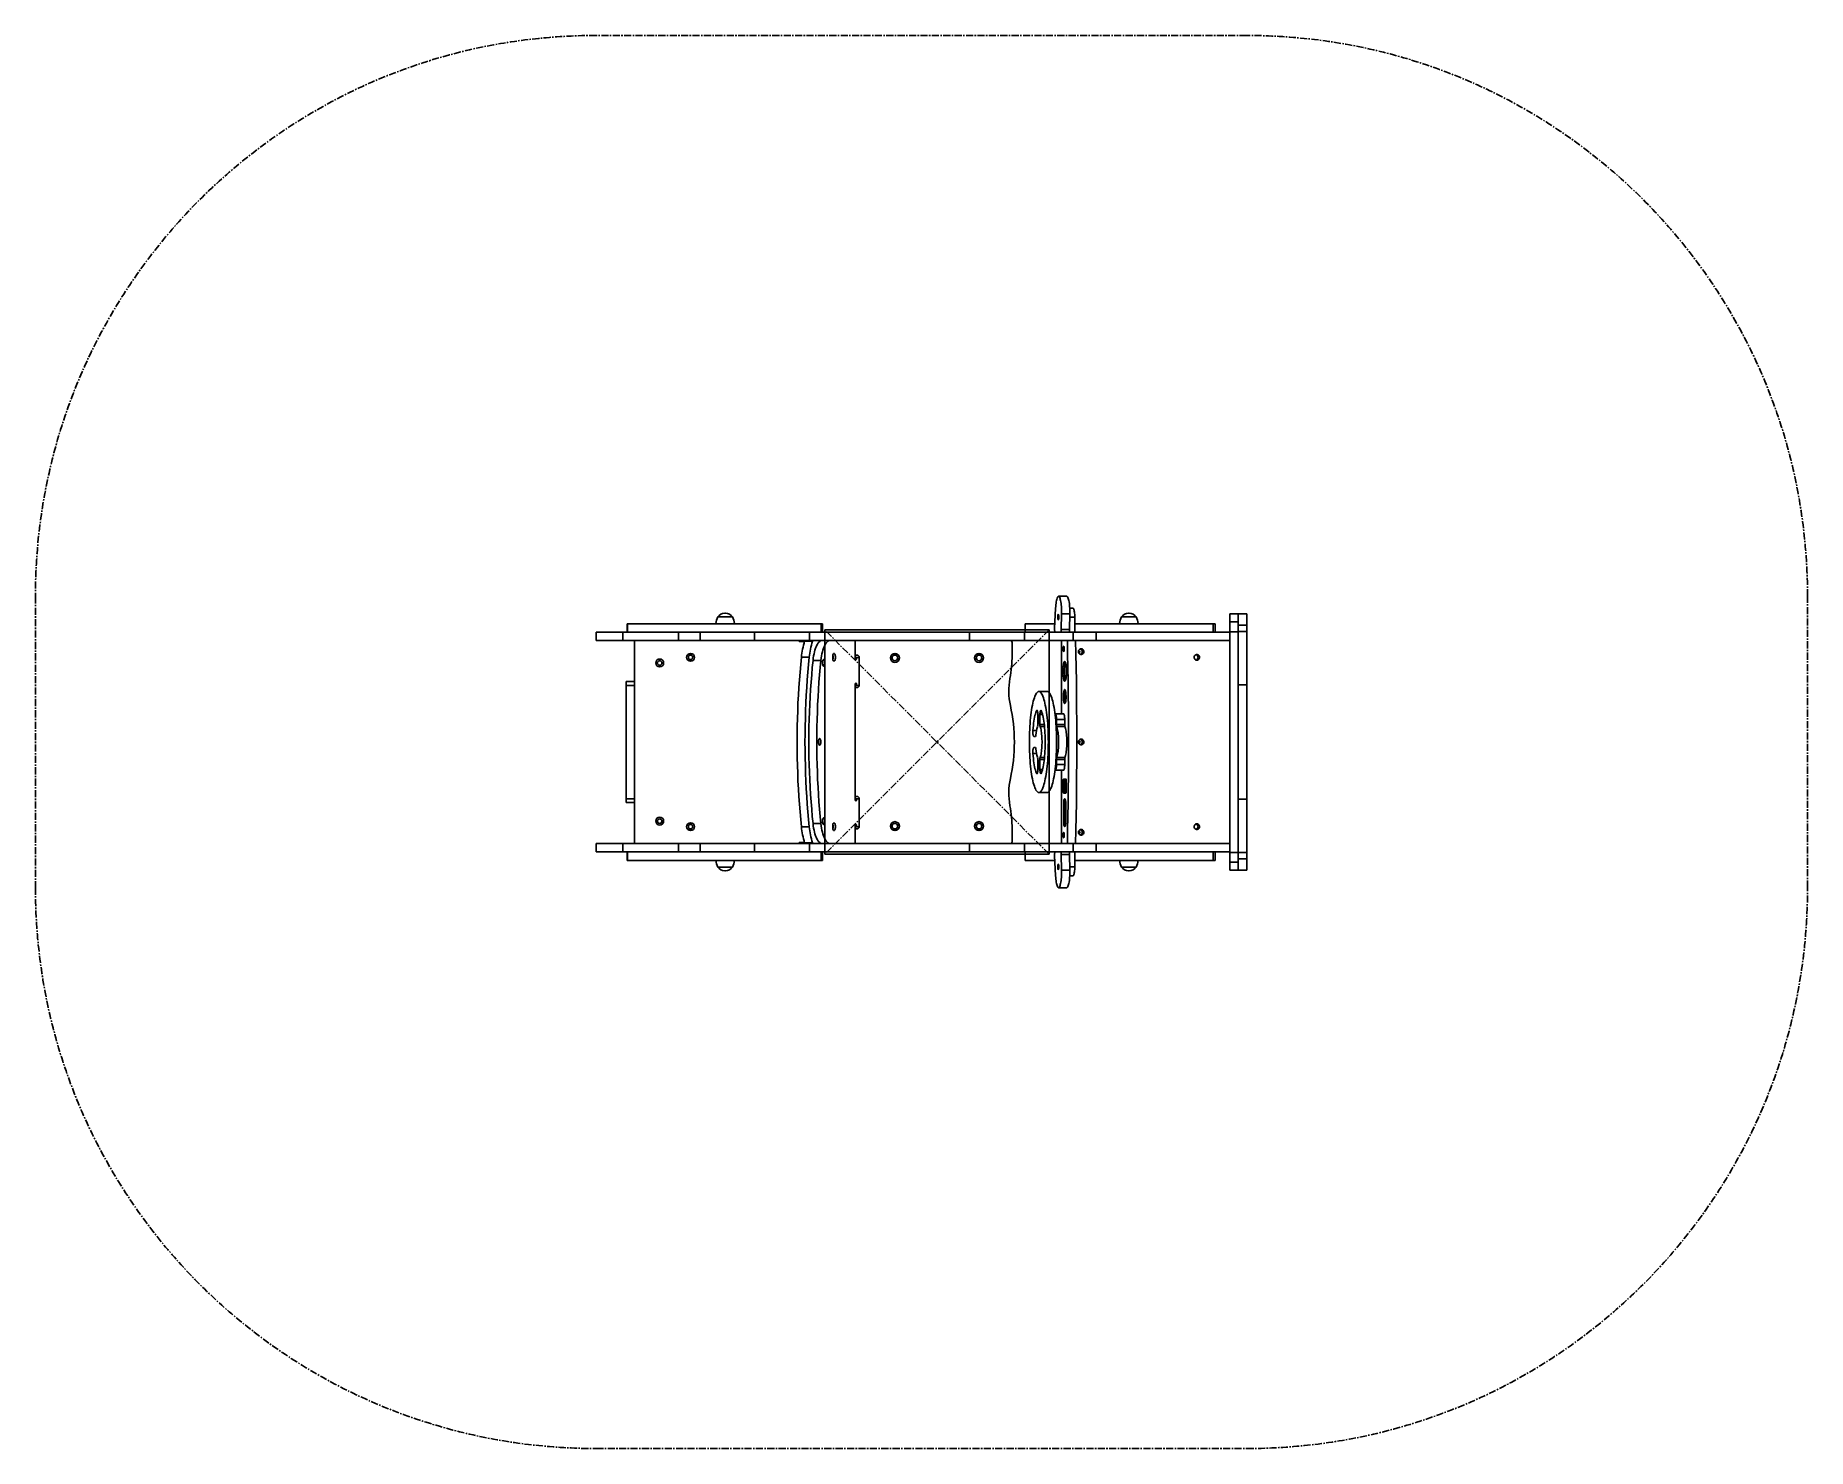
# Model space of a CAD drawing. Header units: millimetres. Extents: x -1379 to 1780, y -1090 to 1430.
import ezdxf

# ---------------------------------------------------------------- set-up
doc = ezdxf.new("R2010")
doc.units = ezdxf.units.MM
doc.header["$PDSIZE"] = -1
doc.linetypes.add('CENTERX2', pattern=[20.32, 12.7, -2.54, 2.54, -2.54])

msp = doc.modelspace()

# ---------------------------------------------------------------- linework, layer by layer
at = {"color": 7, "linetype": 'CENTERX2'}
for p, q in [((780.1, 1429.6), (-379.5, 1429.6)), ((-1379.5, 429.6), (-1379.5, -89.9)), ((1780.1, -89.9), (1780.1, 429.6)), ((427.9, -30.2), (27.9, 369.8)), ((427.9, 369.8), (27.9, -30.2)), ((27.9, -30.2), (27.9, 369.8)), ((427.9, 369.8), (27.9, 369.8)), ((427.9, 369.8), (427.9, -30.2)), ((427.9, -30.2), (27.9, -30.2)), ((-379.5, -1089.9), (780.1, -1089.9))]:
    msp.add_line(p, q, dxfattribs=at)
at = {"color": 7, "linetype": 'Continuous', "lineweight": 25}
for p, q in [((459.4, 429.6), (444.7, 429.6)), ((-324.7, 380.8), (-324.7, 365.8)), ((-324.7, 380.8), (-323.7, 380.8)), ((-323.7, 380.8), (-323.7, 365.8)), ((-323.7, 380.8), (21.7, 380.8)), ((-151.4, 392.8), (-162.9, 392.8)), ((-162.9, 392.8), (-136.9, 392.8)), ((-136.9, 392.8), (-151.4, 392.8)), ((-149.2, 399.4), (-150.6, 399.4)), ((21.7, 380.8), (21.7, 365.8)), ((21.7, 380.8), (23.7, 380.8)), ((23.7, 365.8), (23.7, 380.8)), ((385.3, 380.8), (385.3, 365.8)), ((385.3, 380.8), (385.4, 380.8)), ((385.4, 380.8), (385.4, 365.8)), ((385.4, 380.8), (438.1, 380.8)), ((439.4, 408.3), (437.6, 372.1)), ((449.6, 370.4), (450, 398.3)), ((450, 398.3), (464.8, 398.3)), ((464.3, 370.4), (464.8, 398.3)), ((470.7, 408.2), (464.6, 408.2)), ((464.7, 392.5), (473.6, 392.5)), ((473.6, 365.8), (473.6, 392.5)), ((473.6, 380.8), (720.1, 380.8)), ((570.1, 392.8), (557.1, 392.8)), ((583.1, 392.8), (557.1, 392.8)), ((570.8, 399.4), (569.4, 399.4)), ((583.1, 392.8), (570.1, 392.8)), ((720.1, 380.8), (720.1, 365.8)), ((720.1, 380.8), (724.2, 380.8)), ((724.2, 365.8), (724.2, 380.8)), ((765.1, 398.3), (750.1, 398.3)), ((750.1, 383.9), (750.1, 398.3)), ((765.1, 383.9), (750.1, 383.9)), ((750.1, 366.5), (750.1, 383.9)), ((780.1, 398.3), (765.1, 398.3)), ((765.1, 383.9), (765.1, 398.3)), ((765.1, 383.9), (765.1, 366.5)), ((780.1, 378.3), (780.1, 398.3)), ((-379.5, 365.8), (-379.5, 350.8)), ((-379.5, 365.8), (-332.3, 365.8)), ((-379.5, 350.8), (-332.3, 350.8)), ((-332.3, 350.8), (-332.3, 365.8)), ((-332.3, 365.8), (-232.9, 365.8)), ((-332.3, 350.8), (-232.9, 350.8)), ((-311.4, 350.8), (-311.4, -11.2)), ((-232.9, 350.8), (-232.9, 365.8)), ((-232.9, 365.8), (-194.1, 365.8)), ((-232.9, 350.8), (-194.1, 350.8)), ((-194.1, 350.8), (-194.1, 365.8)), ((-194.1, 365.8), (-97.7, 365.8)), ((-194.1, 350.8), (-97.7, 350.8)), ((-97.7, 350.8), (-97.7, 365.8)), ((-97.7, 365.8), (0.6, 365.8)), ((-97.7, 350.8), (0.6, 350.8)), ((-17.9, 350.8), (-17.9, 348.8)), ((-8.3, 348.8), (-17.9, 348.8)), ((6.1, 349.7), (-8, 349.7)), ((0.6, 350.8), (0.6, 365.8)), ((0.6, 365.8), (285.7, 365.8)), ((285.7, 350.8), (0.6, 350.8)), ((82, 320.8), (82, 350.8)), ((285.7, 350.8), (285.7, 365.8)), ((384, 365.8), (285.7, 365.8)), ((384, 350.8), (285.7, 350.8)), ((361.9, 324.5), (361.9, 347.8)), ((384, 350.8), (384, 365.8)), ((384, 365.8), (471, 365.8)), ((384, 350.8), (471, 350.8)), ((449.6, 370.4), (464.3, 370.4)), ((450, 350.8), (450, 219.8)), ((471, 350.8), (471, 365.8)), ((471, 365.8), (511.9, 365.8)), ((471, 350.8), (505.7, 350.8)), ((512.1, 350.8), (505.7, 350.8)), ((511.9, 350.8), (511.9, 365.8)), ((511.9, 365.8), (750.1, 365.8)), ((512.1, 350.8), (748.4, 350.8)), ((750.1, 350.8), (748.4, 350.8)), ((750.1, -26.9), (750.1, 366.5)), ((765.1, 366.5), (750.1, 366.5)), ((765.1, 378.3), (780.1, 378.3)), ((780.1, 367), (765.1, 367)), ((765.1, -26.9), (765.1, 366.5)), ((780.1, 367), (780.1, 378.3)), ((780.1, 272), (780.1, 367)), ((0.3, 321.2), (-13.7, 321.2)), ((82, 324.8), (85.3, 324.8)), ((84.7, 320.8), (82, 320.8)), ((88.8, 320.8), (84.7, 320.8)), ((89.3, 320.7), (88.8, 320.8)), ((89.3, 320.8), (89.3, 270.8)), ((21, 315.4), (6.9, 315.4)), ((-326.4, 277.8), (-311.4, 277.8)), ((-326.4, 270.8), (-326.4, 277.8)), ((-311.4, 270.8), (-326.4, 270.8)), ((-326.4, 68.8), (-326.4, 270.8)), ((82, 68.8), (82, 270.8)), ((82, 270.8), (84.7, 270.8)), ((82, 266.8), (85.3, 266.8)), ((88.8, 270.8), (84.7, 270.8)), ((88.8, 270.8), (89.3, 270.9)), ((424.3, 259.8), (409.6, 259.8)), ((765.1, 272), (780.1, 272)), ((780.1, 67.7), (780.1, 272)), ((406.7, 226.1), (405.7, 226.1)), ((399, 190.6), (405.5, 190.6)), ((407.7, 218.6), (407.7, 200.8)), ((411.5, 218.6), (411.5, 200.8)), ((416.1, 218.6), (411.5, 218.6)), ((411.5, 200.8), (419.2, 200.8)), ((419.6, 197.2), (411.9, 197.2)), ((453.8, 219.8), (438.4, 219.8)), ((440.9, 209.8), (439.4, 209.8)), ((440.2, 200.8), (440.9, 200.8)), ((441.4, 197.2), (440.4, 197.2)), ((440.9, 200.8), (440.9, 209.8)), ((455.7, 209.8), (440.9, 209.8)), ((440.9, 200.8), (455.7, 200.8)), ((456.1, 197.2), (441.4, 197.2)), ((455.7, 200.8), (455.7, 209.8)), ((403.8, 179.8), (400.4, 179.8)), ((403.8, 159.8), (400.4, 159.8)), ((405.5, 149.1), (399, 149.1)), ((407.7, 138.9), (407.7, 121.1)), ((411.5, 138.9), (411.5, 121.1)), ((419.2, 138.9), (411.5, 138.9)), ((411.9, 142.5), (419.6, 142.5)), ((440.9, 129.8), (439.4, 129.8)), ((440.9, 138.9), (440.2, 138.9)), ((440.4, 142.5), (441.4, 142.5)), ((440.9, 129.8), (440.9, 138.9)), ((455.7, 138.9), (440.9, 138.9)), ((455.7, 129.8), (440.9, 129.8)), ((441.4, 142.5), (456.1, 142.5)), ((455.7, 129.8), (455.7, 138.9)), ((405.7, 113.6), (406.7, 113.6)), ((411.5, 121.1), (416.1, 121.1)), ((438.4, 119.8), (453.8, 119.8)), ((450, 119.8), (450, -11.2)), ((452.9, 99.8), (452.9, 82.8)), ((455.8, 99.8), (452.9, 99.8)), ((457.7, 103.8), (453.6, 103.8)), ((455.8, 99.8), (455.8, 82.8)), ((458.5, 82.8), (458.5, 99.8)), ((-326.4, 68.8), (-311.4, 68.8)), ((-326.4, 61.8), (-326.4, 68.8)), ((82, 72.8), (85.3, 72.8)), ((82, 68.8), (84.7, 68.8)), ((88.8, 68.8), (84.7, 68.8)), ((89.3, 68.7), (88.8, 68.8)), ((89.3, 18.8), (89.3, 68.8)), ((409.6, 79.8), (424.3, 79.8)), ((452.9, 82.8), (455.8, 82.8)), ((453.6, 78.8), (457.7, 78.8)), ((780.1, 67.7), (765.1, 67.7)), ((780.1, 67.7), (780.1, 20.2)), ((-311.4, 61.8), (-326.4, 61.8)), ((453.8, 58.8), (453.8, 28.8)), ((456.7, 58.8), (453.8, 58.8)), ((456.7, 58.8), (456.7, 28.8)), ((457.5, 28.8), (457.5, 58.8)), ((0.3, 18.5), (-13.7, 18.5)), ((21, 24.3), (6.9, 24.3)), ((82, -11.2), (82, 18.8)), ((84.7, 18.8), (82, 18.8)), ((82, 14.8), (85.3, 14.8)), ((88.8, 18.8), (84.7, 18.8)), ((88.8, 18.8), (89.3, 18.9)), ((361.9, -8.2), (361.9, 15.1)), ((456.7, 28.8), (453.8, 28.8)), ((780.1, 20.2), (780.1, -27.3)), ((-379.5, -11.2), (-379.5, -26.2)), ((-379.5, -11.2), (-332.3, -11.2)), ((-379.5, -26.2), (-332.3, -26.2)), ((-332.3, -11.2), (-332.3, -26.2)), ((-332.3, -11.2), (-232.9, -11.2)), ((-332.3, -26.2), (-232.9, -26.2)), ((-324.7, -26.2), (-324.7, -41.2)), ((-323.7, -41.2), (-323.7, -26.2)), ((-232.9, -11.2), (-232.9, -26.2)), ((-232.9, -11.2), (-194.1, -11.2)), ((-232.9, -26.2), (-194.1, -26.2)), ((-194.1, -11.2), (-194.1, -26.2)), ((-194.1, -11.2), (-97.7, -11.2)), ((-194.1, -26.2), (-97.7, -26.2)), ((-97.7, -11.2), (-97.7, -26.2)), ((-97.7, -11.2), (0.6, -11.2)), ((-97.7, -26.2), (0.6, -26.2)), ((-17.9, -9.2), (-17.9, -11.2)), ((-17.9, -9.2), (-8.3, -9.2)), ((-8, -10), (6.1, -10)), ((0.6, -11.2), (0.6, -26.2)), ((285.7, -11.2), (0.6, -11.2)), ((0.6, -26.2), (285.7, -26.2)), ((21.7, -41.2), (21.7, -26.2)), ((23.7, -41.2), (23.7, -26.2)), ((285.7, -11.2), (285.7, -26.2)), ((384, -11.2), (285.7, -11.2)), ((384, -26.2), (285.7, -26.2)), ((384, -11.2), (384, -26.2)), ((384, -11.2), (471, -11.2)), ((384, -26.2), (471, -26.2)), ((385.3, -26.2), (385.3, -41.2)), ((385.4, -41.2), (385.4, -26.2)), ((449.6, -30.7), (450, -58.6)), ((449.6, -30.7), (464.3, -30.7)), ((464.3, -30.7), (464.8, -58.6)), ((471, -11.2), (471, -26.2)), ((471, -11.2), (505.7, -11.2)), ((471, -26.2), (511.9, -26.2)), ((473.6, -26.2), (473.6, -52.9)), ((505.7, -11.2), (512.1, -11.2)), ((511.9, -11.2), (511.9, -26.2)), ((511.9, -26.2), (750.1, -26.2)), ((512.1, -11.2), (748.4, -11.2)), ((720.1, -41.2), (720.1, -26.2)), ((724.2, -41.2), (724.2, -26.2)), ((748.4, -11.2), (750.1, -11.2)), ((750.1, -26.9), (765.1, -26.9)), ((750.1, -44.2), (750.1, -26.9)), ((765.1, -26.9), (765.1, -44.2)), ((765.1, -27.3), (780.1, -27.3)), ((780.1, -38.7), (780.1, -27.3)), ((-323.7, -41.2), (-324.7, -41.2)), ((21.7, -41.2), (-323.7, -41.2)), ((-162.9, -53.2), (-148.2, -53.2)), ((-162.9, -53.2), (-136.9, -53.2)), ((-150.6, -59.7), (-149.2, -59.7)), ((-148.2, -53.2), (-136.9, -53.2)), ((23.7, -41.2), (21.7, -41.2)), ((385.4, -41.2), (385.3, -41.2)), ((438.1, -41.2), (385.4, -41.2)), ((439.4, -68.6), (437.6, -32.5)), ((450, -58.6), (464.8, -58.6)), ((464.7, -52.9), (473.6, -52.9)), ((720.1, -41.2), (473.6, -41.2)), ((557.1, -53.2), (583.1, -53.2)), ((569.4, -59.7), (570.8, -59.7)), ((724.2, -41.2), (720.1, -41.2)), ((750.1, -44.2), (765.1, -44.2)), ((750.1, -58.7), (750.1, -44.2)), ((750.1, -58.7), (765.1, -58.7)), ((765.1, -38.7), (780.1, -38.7)), ((765.1, -58.7), (765.1, -44.2)), ((765.1, -58.7), (780.1, -58.7)), ((780.1, -58.7), (780.1, -38.7)), ((444.7, -89.9), (459.4, -89.9)), ((464.6, -68.5), (470.7, -68.5))]:
    msp.add_line(p, q, dxfattribs=at)
at = {"color": 7, "linetype": 'Continuous'}
for p, q in [((427.9, 369.8), (27.9, 369.8)), ((27.9, -30.2), (27.9, 369.8)), ((427.9, -30.2), (427.9, 369.8)), ((427.9, -30.2), (27.9, -30.2))]:
    msp.add_line(p, q, dxfattribs=at)
at = {"color": 7, "linetype": 'Continuous', "lineweight": 25, "flags": 128}
for points in [[(450, 398.3), (450.1, 401.6), (450, 404.9), (449.9, 408.1), (449.7, 411.2), (449.4, 414.2), (449.1, 417), (448.7, 419.6), (448.3, 422), (447.8, 424.1), (447.3, 425.9), (446.8, 427.3), (446.2, 428.4), (445.6, 429.2), (445, 429.6), (444.4, 429.6), (443.8, 429.2), (443.2, 428.5), (442.6, 427.4), (442, 426), (441.5, 424.2), (441, 422.1), (440.6, 419.8), (440.2, 417.2), (439.9, 414.4), (439.6, 411.4), (439.4, 408.3)], [(464.8, 398.3), (464.8, 401.6), (464.7, 404.9), (464.6, 408.1), (464.4, 411.2), (464.2, 414.2), (463.9, 417), (463.5, 419.6), (463.1, 422), (462.6, 424.1), (462.1, 425.9), (461.5, 427.3), (460.9, 428.4), (460.3, 429.2), (459.7, 429.6), (459.4, 429.6)], [(444.1, 397.5), (444.4, 397.4), (444.6, 396.8), (444.8, 396), (445, 394.8), (445.1, 393.6), (445.1, 392.2), (445, 390.9), (444.9, 389.7), (444.7, 388.7), (444.5, 388), (444.3, 387.6), (444, 387.6), (443.8, 388), (443.5, 388.7), (443.4, 389.7), (443.2, 390.9), (443.2, 392.2), (443.2, 393.6), (443.3, 394.8), (443.4, 396), (443.6, 396.8), (443.9, 397.4), (444.1, 397.5)], [(473.6, 392.5), (473.6, 394.9), (473.5, 397.2), (473.3, 399.4), (473.1, 401.5), (472.8, 403.3), (472.5, 404.9), (472.1, 406.2), (471.7, 407.2), (471.3, 407.9), (470.8, 408.2), (470.7, 408.2)], [(23.2, 350.8), (21.8, 350.7), (20.4, 350.1), (18.9, 349.2), (17.5, 348), (16.2, 346.4), (14.9, 344.5), (13.7, 342.2), (12.5, 339.7), (11.4, 336.9), (10.4, 333.8), (9.5, 330.5), (8.7, 327), (8, 323.3), (7.4, 319.4), (6.9, 315.4)], [(37.3, 350.8), (35.9, 350.7), (34.5, 350.1), (33, 349.2), (31.6, 348), (30.3, 346.4), (29, 344.5), (27.8, 342.2), (26.6, 339.7), (25.5, 336.9), (24.5, 333.8), (23.6, 330.5), (22.8, 327), (22.1, 323.3), (21.5, 319.4), (21, 315.4)], [(437.6, 372.1), (437.6, 371), (437.6, 369.9), (437.7, 368.8), (437.8, 367.8), (437.9, 367), (438.1, 366.4), (438.3, 366), (438.5, 365.8)], [(448.6, 365.8), (448.8, 365.9), (449, 366.2), (449.1, 366.6), (449.3, 367.2), (449.4, 367.8), (449.5, 368.6), (449.5, 369.5), (449.6, 370.4)], [(460.4, -11.2), (460.9, 12.9), (461.3, 37), (461.7, 61.1), (462, 85.2), (462.2, 109.4), (462.3, 133.6), (462.4, 157.7), (462.4, 181.9), (462.3, 206.1), (462.2, 230.3), (462, 254.5), (461.7, 278.6), (461.3, 302.7), (460.9, 326.8), (460.4, 350.8)], [(463.4, 365.8), (463.6, 365.9), (463.7, 366.2), (463.9, 366.6), (464, 367.2), (464.1, 367.8), (464.2, 368.6), (464.3, 369.5), (464.3, 370.4)], [(475.1, -11.2), (475.6, 12.9), (476, 37), (476.4, 61.1), (476.7, 85.2), (476.9, 109.4), (477.1, 133.6), (477.1, 157.7), (477.1, 181.9), (477.1, 206.1), (476.9, 230.3), (476.7, 254.5), (476.4, 278.6), (476, 302.7), (475.6, 326.8), (475.1, 350.8)], [(-13.7, 321.2), (-15.1, 307.8), (-16.3, 294.3), (-17.4, 280.7), (-18.3, 267), (-19.1, 253.3), (-19.9, 239.5), (-20.4, 225.6), (-20.9, 211.7), (-21.2, 197.8), (-21.4, 183.8), (-21.5, 169.8), (-21.4, 155.9), (-21.2, 141.9), (-20.9, 128), (-20.4, 114.1), (-19.9, 100.2), (-19.1, 86.4), (-18.3, 72.7), (-17.4, 59), (-16.3, 45.4), (-15.1, 31.9), (-13.7, 18.5)], [(0.3, 321.2), (-1, 307.8), (-2.2, 294.3), (-3.3, 280.7), (-4.2, 267), (-5.1, 253.3), (-5.8, 239.5), (-6.3, 225.6), (-6.8, 211.7), (-7.1, 197.8), (-7.3, 183.8), (-7.4, 169.8), (-7.3, 155.9), (-7.1, 141.9), (-6.8, 128), (-6.3, 114.1), (-5.8, 100.2), (-5.1, 86.4), (-4.2, 72.7), (-3.3, 59), (-2.2, 45.4), (-1, 31.9), (0.3, 18.5)], [(25.9, 305), (25.4, 305.2), (24.9, 305.8), (24.5, 306.7), (24.2, 307.8), (23.9, 309.2), (23.8, 310.7), (23.9, 312.2), (24, 313.6), (24.3, 314.9), (24.7, 315.9), (25.1, 316.6), (25.6, 317), (26.2, 317), (26.6, 316.6), (27.1, 315.9), (27.5, 314.9), (27.7, 313.6), (27.9, 312.2), (27.9, 310.7), (27.8, 309.2), (27.6, 307.8), (27.3, 306.7), (26.9, 305.8), (26.4, 305.2), (25.9, 305)], [(44.4, 313.8), (43.8, 314), (43.3, 314.5), (42.9, 315.4), (42.5, 316.5), (42.2, 317.8), (42, 319.3), (42, 320.8), (42, 322.4), (42.2, 323.9), (42.5, 325.2), (42.9, 326.3), (43.3, 327.1), (43.8, 327.7), (44.4, 327.8), (44.9, 327.7), (45.4, 327.1), (45.9, 326.3), (46.2, 325.2), (46.5, 323.9), (46.7, 322.4), (46.8, 320.8), (46.7, 319.3), (46.5, 317.8), (46.2, 316.5), (45.9, 315.4), (45.4, 314.5), (44.9, 314), (44.4, 313.8)], [(84.7, 320.8), (84.7, 319.6), (84.5, 318.5), (84.2, 317.6), (83.8, 317), (83.4, 316.8), (82.9, 317), (82.5, 317.6), (82.2, 318.5), (82, 319.6), (82, 320.8)], [(453.8, 330.8), (454, 331), (454.3, 331.6), (454.5, 332.4), (454.6, 333.5), (454.7, 334.8), (454.7, 336.2), (454.7, 337.5), (454.6, 338.7), (454.4, 339.7), (454.2, 340.4), (453.9, 340.8), (453.7, 340.8), (453.4, 340.4), (453.2, 339.7), (453, 338.7), (452.9, 337.5), (452.9, 336.2), (452.9, 334.8), (453, 333.5), (453.1, 332.4), (453.3, 331.6), (453.5, 331), (453.8, 330.8)], [(484.9, 335.8), (483.6, 335.7), (482.4, 335.1), (481.3, 334.3), (480.5, 333.1), (480.1, 331.9), (480, 330.5), (480.3, 329.2), (480.9, 328), (481.8, 327), (483, 326.3), (484.2, 325.9), (485.6, 325.9), (486.9, 326.3), (488, 327), (488.9, 328), (489.5, 329.2), (489.8, 330.5), (489.7, 331.9), (489.3, 333.1), (488.5, 334.3), (487.5, 335.1), (486.2, 335.7), (484.9, 335.8)], [(691.2, 315.8), (689.9, 316), (688.6, 316.6), (687.6, 317.4), (686.8, 318.5), (686.4, 319.8), (686.3, 321.2), (686.6, 322.5), (687.2, 323.7), (688.1, 324.7), (689.2, 325.4), (690.5, 325.8), (691.9, 325.8), (693.1, 325.4), (694.3, 324.7), (695.2, 323.7), (695.8, 322.5), (696.1, 321.2), (696, 319.8), (695.5, 318.5), (694.8, 317.4), (693.7, 316.6), (692.5, 316), (691.2, 315.8)], [(6.9, 315.4), (5.6, 302.5), (4.5, 289.5), (3.4, 276.4), (2.5, 263.3), (1.7, 250.1), (1, 236.8), (0.5, 223.4), (0, 210.1), (-0.3, 196.7), (-0.5, 183.3), (-0.5, 169.8), (-0.5, 156.4), (-0.3, 143), (0, 129.6), (0.5, 116.2), (1, 102.9), (1.7, 89.6), (2.5, 76.4), (3.4, 63.3), (4.5, 50.2), (5.6, 37.2), (6.9, 24.3)], [(21, 315.4), (19.7, 302.5), (18.5, 289.5), (17.5, 276.4), (16.6, 263.3), (15.8, 250.1), (15.1, 236.8), (14.6, 223.4), (14.1, 210.1), (13.8, 196.7), (13.6, 183.3), (13.6, 169.8), (13.6, 156.4), (13.8, 143), (14.1, 129.6), (14.6, 116.2), (15.1, 102.9), (15.8, 89.6), (16.6, 76.4), (17.5, 63.3), (18.5, 50.2), (19.7, 37.2), (21, 24.3)], [(455.7, 278.3), (456.1, 278.5), (456.6, 279.1), (457, 279.9), (457.4, 281.1), (457.8, 282.6), (458.1, 284.4), (458.4, 286.4), (458.7, 288.6), (458.8, 290.9), (458.9, 293.4), (458.9, 295.8), (458.9, 298.3), (458.8, 300.8), (458.7, 303.1), (458.4, 305.3), (458.1, 307.3), (457.8, 309.1), (457.4, 310.6), (457, 311.8), (456.6, 312.6), (456.1, 313.2), (455.7, 313.3), (455.2, 313.2), (454.7, 312.6), (454.3, 311.8), (453.9, 310.6), (453.5, 309.1), (453.2, 307.3), (452.9, 305.3), (452.7, 303.1), (452.5, 300.8), (452.4, 298.3), (452.4, 295.8), (452.4, 293.4), (452.5, 290.9), (452.7, 288.6), (452.9, 286.4), (453.2, 284.4), (453.5, 282.6), (453.9, 281.1), (454.3, 279.9), (454.7, 279.1), (455.2, 278.5), (455.7, 278.3)], [(457.1, 311.5), (456.8, 310.6), (456.5, 309.1), (456.1, 307.3), (455.9, 305.3), (455.6, 303.1), (455.5, 300.8), (455.4, 298.3), (455.3, 295.8), (455.4, 293.4), (455.5, 290.9), (455.6, 288.6), (455.9, 286.4), (456.1, 284.4), (456.5, 282.6), (456.8, 281.1), (457.1, 280.2)], [(82, 270.8), (82, 272.1), (82.2, 273.2), (82.5, 274.1), (82.9, 274.6), (83.4, 274.8), (83.8, 274.6), (84.2, 274.1), (84.5, 273.2), (84.7, 272.1), (84.7, 270.8)], [(409.6, 79.8), (410.6, 80), (411.7, 80.6), (412.8, 81.4), (413.8, 82.7), (414.8, 84.2), (415.8, 86.2), (416.8, 88.4), (417.7, 91), (418.6, 93.9), (419.5, 97), (420.3, 100.5), (421.1, 104.2), (421.9, 108.2), (422.6, 112.5), (423.2, 116.9), (423.8, 121.6), (424.4, 126.5), (424.9, 131.5), (425.3, 136.7), (425.6, 142), (425.9, 147.5), (426.2, 153), (426.3, 158.6), (426.4, 164.2), (426.5, 169.8), (426.4, 175.5), (426.3, 181.1), (426.2, 186.7), (425.9, 192.2), (425.6, 197.7), (425.3, 203), (424.9, 208.2), (424.4, 213.2), (423.8, 218.1), (423.2, 222.7), (422.6, 227.2), (421.9, 231.5), (421.1, 235.5), (420.3, 239.2), (419.5, 242.7), (418.6, 245.8), (417.7, 248.7), (416.8, 251.3), (415.8, 253.5), (414.8, 255.4), (413.8, 257), (412.8, 258.2), (411.7, 259.1), (410.6, 259.7), (409.6, 259.8), (408.5, 259.7), (407.5, 259.1), (406.4, 258.2), (405.4, 257), (404.4, 255.4), (403.4, 253.5), (402.4, 251.3), (401.5, 248.7), (400.5, 245.8), (399.7, 242.7), (398.8, 239.2), (398, 235.5), (397.3, 231.5), (396.6, 227.2), (395.9, 222.7), (395.3, 218.1), (394.8, 213.2), (394.3, 208.2), (393.9, 203), (393.5, 197.7), (393.2, 192.2), (393, 186.7), (392.8, 181.1), (392.7, 175.5), (392.7, 169.8), (392.7, 164.2), (392.8, 158.6), (393, 153), (393.2, 147.5), (393.5, 142), (393.9, 136.7), (394.3, 131.5), (394.8, 126.5), (395.3, 121.6), (395.9, 116.9), (396.6, 112.5), (397.3, 108.2), (398, 104.2), (398.8, 100.5), (399.7, 97), (400.5, 93.9), (401.5, 91), (402.4, 88.4), (403.4, 86.2), (404.4, 84.2), (405.4, 82.7), (406.4, 81.4), (407.5, 80.6), (408.5, 80), (409.6, 79.8)], [(424.3, 79.8), (425.4, 80), (426.4, 80.6), (427.5, 81.4), (428.5, 82.7), (429.5, 84.2), (430.5, 86.2), (431.5, 88.4), (432.5, 91), (433.4, 93.9), (434.2, 97), (435.1, 100.5), (435.9, 104.2), (436.6, 108.2), (437.3, 112.5), (438, 116.9), (438.6, 121.6), (439.1, 126.5), (439.6, 131.5), (440, 136.7), (440.4, 142), (440.7, 147.5), (440.9, 153), (441.1, 158.6), (441.2, 164.2), (441.2, 169.8), (441.2, 175.5), (441.1, 181.1), (440.9, 186.7), (440.7, 192.2), (440.4, 197.7), (440, 203), (439.6, 208.2), (439.1, 213.2), (438.6, 218.1), (438, 222.7), (437.3, 227.2), (436.6, 231.5), (435.9, 235.5), (435.1, 239.2), (434.2, 242.7), (433.4, 245.8), (432.5, 248.7), (431.5, 251.3), (430.5, 253.5), (429.5, 255.4), (428.5, 257), (427.5, 258.2), (426.4, 259.1), (425.4, 259.7), (424.3, 259.8), (424.3, 259.8)], [(455.7, 238.3), (456.1, 238.5), (456.4, 239.1), (456.8, 239.9), (457.1, 241.1), (457.4, 242.6), (457.7, 244.3), (457.8, 246.2), (458, 248.2), (458, 250.3), (458, 252.4), (457.9, 254.5), (457.8, 256.5), (457.6, 258.3), (457.3, 259.9), (457, 261.2), (456.6, 262.2), (456.3, 262.9), (455.9, 263.3), (455.5, 263.3), (455.1, 262.9), (454.7, 262.2), (454.4, 261.2), (454, 259.9), (453.8, 258.3), (453.6, 256.5), (453.4, 254.5), (453.3, 252.4), (453.3, 250.3), (453.4, 248.2), (453.5, 246.2), (453.7, 244.3), (453.9, 242.6), (454.2, 241.1), (454.5, 239.9), (454.9, 239.1), (455.3, 238.5), (455.7, 238.3)], [(405.7, 226.1), (404.9, 224.3), (404.1, 222.2), (403.3, 219.7), (402.6, 217), (402, 213.9), (401.3, 210.6), (400.8, 207), (400.2, 203.2), (399.8, 199.2), (399.4, 195), (399, 190.6)], [(405.7, 226.1), (406, 226.6), (406.3, 226.6), (406.6, 226.3), (406.9, 225.6), (407.2, 224.7), (407.4, 223.4), (407.6, 221.9), (407.7, 220.3), (407.7, 218.6)], [(411.5, 218.6), (411.5, 220.3), (411.6, 221.9), (411.8, 223.4), (412, 224.7), (412.2, 225.6), (412.5, 226.3), (412.9, 226.6), (413.2, 226.6), (413.5, 226.1)], [(413.5, 113.6), (414.3, 115.4), (415.1, 117.5), (415.8, 120), (416.6, 122.7), (417.2, 125.8), (417.9, 129.1), (418.4, 132.7), (418.9, 136.5), (419.4, 140.5), (419.8, 144.7), (420.1, 149.1), (420.4, 153.6), (420.6, 158.1), (420.8, 162.8), (420.8, 167.5), (420.8, 172.2), (420.8, 176.9), (420.6, 181.5), (420.4, 186.1), (420.1, 190.6), (419.8, 195), (419.4, 199.2), (418.9, 203.2), (418.4, 207), (417.9, 210.6), (417.2, 213.9), (416.6, 217), (415.8, 219.7), (415.1, 222.2), (414.3, 224.3), (413.5, 226.1)], [(400.4, 179.8), (400.1, 180), (399.8, 180.6), (399.5, 181.4), (399.3, 182.6), (399.1, 184), (399, 185.6), (398.9, 187.3), (399, 189), (399, 190.6)], [(409.6, 201.8), (409.3, 202), (409, 202.6), (408.7, 203.5), (408.4, 204.7), (408.3, 206.1), (408.1, 207.7), (408.1, 209.4), (408.1, 211.1), (408.2, 212.8), (408.3, 214.3), (408.6, 215.7), (408.8, 216.7), (409.1, 217.4), (409.4, 217.8), (409.8, 217.8), (410.1, 217.4), (410.4, 216.7), (410.6, 215.7), (410.8, 214.3), (411, 212.8), (411.1, 211.1), (411.1, 209.4), (411, 207.7), (410.9, 206.1), (410.7, 204.7), (410.5, 203.5), (410.2, 202.6), (409.9, 202), (409.6, 201.8)], [(411.9, 142.5), (412.5, 144), (413, 145.8), (413.4, 147.9), (413.9, 150.3), (414.2, 152.9), (414.5, 155.7), (414.8, 158.7), (415, 161.8), (415.1, 165), (415.2, 168.2), (415.2, 171.5), (415.1, 174.7), (415, 177.9), (414.8, 181), (414.5, 184), (414.2, 186.8), (413.9, 189.4), (413.4, 191.8), (413, 193.9), (412.5, 195.7), (411.9, 197.2)], [(439.1, 219.8), (439.4, 219.7), (439.8, 219.1), (440.1, 218.2), (440.4, 216.9), (440.6, 215.4), (440.8, 213.7), (440.9, 211.8), (440.9, 209.8)], [(439.1, 219.8), (439.4, 219.7), (439.8, 219.1), (440.1, 218.2), (440.4, 216.9), (440.6, 215.4), (440.8, 213.7), (440.9, 211.8), (440.9, 209.8)], [(441.4, 197.2), (441.9, 195.7), (442.4, 193.9), (442.9, 191.8), (443.3, 189.4), (443.7, 186.8), (444, 184), (444.3, 181), (444.5, 177.9), (444.6, 174.7), (444.7, 171.5), (444.7, 168.2), (444.6, 165), (444.5, 161.8), (444.3, 158.7), (444, 155.7), (443.7, 152.9), (443.3, 150.3), (442.9, 147.9), (442.4, 145.8), (441.9, 144), (441.4, 142.5)], [(441.4, 197.2), (441.9, 195.7), (442.4, 193.9), (442.9, 191.8), (443.3, 189.4), (443.7, 186.8), (444, 184), (444.3, 181), (444.5, 177.9), (444.6, 174.7), (444.7, 171.5), (444.7, 168.2), (444.6, 165), (444.5, 161.8), (444.3, 158.7), (444, 155.7), (443.7, 152.9), (443.3, 150.3), (442.9, 147.9), (442.4, 145.8), (441.9, 144), (441.4, 142.5)], [(453.8, 219.8), (454.2, 219.7), (454.5, 219.1), (454.8, 218.2), (455.1, 216.9), (455.4, 215.4), (455.5, 213.7), (455.6, 211.8), (455.7, 209.8)], [(456.1, 197.2), (456.7, 195.7), (457.2, 193.9), (457.6, 191.8), (458.1, 189.4), (458.4, 186.8), (458.8, 184), (459, 181), (459.2, 177.9), (459.3, 174.7), (459.4, 171.5), (459.4, 168.2), (459.3, 165), (459.2, 161.8), (459, 158.7), (458.8, 155.7), (458.4, 152.9), (458.1, 150.3), (457.6, 147.9), (457.2, 145.8), (456.7, 144), (456.1, 142.5)], [(18.7, 163.8), (18.2, 164), (17.7, 164.6), (17.3, 165.5), (17, 166.6), (16.8, 168), (16.7, 169.5), (16.7, 171), (16.9, 172.4), (17.1, 173.7), (17.5, 174.7), (18, 175.4), (18.5, 175.8), (19, 175.8), (19.5, 175.4), (19.9, 174.7), (20.3, 173.7), (20.6, 172.4), (20.7, 171), (20.8, 169.5), (20.7, 168), (20.4, 166.6), (20.1, 165.5), (19.7, 164.6), (19.2, 164), (18.7, 163.8)], [(399, 149.1), (399, 150.7), (398.9, 152.4), (399, 154.1), (399.1, 155.7), (399.3, 157.1), (399.5, 158.3), (399.8, 159.1), (400.1, 159.7), (400.4, 159.8)], [(484.9, 174.8), (483.6, 174.7), (482.4, 174.1), (481.3, 173.3), (480.5, 172.1), (480.1, 170.9), (480, 169.5), (480.3, 168.2), (480.9, 167), (481.8, 166), (483, 165.3), (484.2, 164.9), (485.6, 164.9), (486.9, 165.3), (488, 166), (488.9, 167), (489.5, 168.2), (489.8, 169.5), (489.7, 170.9), (489.3, 172.1), (488.5, 173.3), (487.5, 174.1), (486.2, 174.7), (484.9, 174.8)], [(399, 149.1), (399.4, 144.7), (399.8, 140.5), (400.2, 136.5), (400.8, 132.7), (401.3, 129.1), (402, 125.8), (402.6, 122.7), (403.3, 120), (404.1, 117.5), (404.9, 115.4), (405.7, 113.6)], [(409.6, 121.8), (409.3, 122), (409, 122.6), (408.7, 123.5), (408.4, 124.7), (408.3, 126.1), (408.1, 127.7), (408.1, 129.4), (408.1, 131.1), (408.2, 132.8), (408.3, 134.3), (408.6, 135.7), (408.8, 136.7), (409.1, 137.4), (409.4, 137.8), (409.8, 137.8), (410.1, 137.4), (410.4, 136.7), (410.6, 135.7), (410.8, 134.3), (411, 132.8), (411.1, 131.1), (411.1, 129.4), (411, 127.7), (410.9, 126.1), (410.7, 124.7), (410.5, 123.5), (410.2, 122.6), (409.9, 122), (409.6, 121.8)], [(440.9, 129.8), (440.9, 127.9), (440.8, 126), (440.6, 124.3), (440.4, 122.8), (440.1, 121.5), (439.8, 120.6), (439.4, 120), (439.1, 119.8)], [(440.9, 129.8), (440.9, 127.9), (440.8, 126), (440.6, 124.3), (440.4, 122.8), (440.1, 121.5), (439.8, 120.6), (439.4, 120), (439.1, 119.8)], [(455.7, 129.8), (455.6, 127.9), (455.5, 126), (455.4, 124.3), (455.1, 122.8), (454.8, 121.5), (454.5, 120.6), (454.2, 120), (453.8, 119.8)], [(407.7, 121.1), (407.7, 119.4), (407.6, 117.7), (407.4, 116.3), (407.2, 115), (406.9, 114), (406.6, 113.4), (406.3, 113.1), (406, 113.1), (405.7, 113.6)], [(413.5, 113.6), (413.2, 113.1), (412.9, 113.1), (412.5, 113.4), (412.2, 114), (412, 115), (411.8, 116.3), (411.6, 117.7), (411.5, 119.4), (411.5, 121.1)], [(452.9, 99.8), (452.9, 100.6), (452.9, 101.4), (453, 102.1), (453.1, 102.7), (453.2, 103.2), (453.3, 103.5), (453.5, 103.8), (453.6, 103.8)], [(456.6, 103.8), (456.4, 103.8), (456.3, 103.5), (456.1, 103.2), (456, 102.7), (455.9, 102.1), (455.9, 101.4), (455.8, 100.6), (455.8, 99.8)], [(457.7, 103.8), (457.9, 103.8), (458, 103.5), (458.1, 103.2), (458.3, 102.7), (458.4, 102.1), (458.4, 101.4), (458.5, 100.6), (458.5, 99.8)], [(84.7, 68.8), (84.7, 67.6), (84.5, 66.5), (84.2, 65.6), (83.8, 65), (83.4, 64.8), (82.9, 65), (82.5, 65.6), (82.2, 66.5), (82, 67.6), (82, 68.8)], [(453.6, 78.8), (453.5, 78.9), (453.3, 79.1), (453.2, 79.5), (453.1, 80), (453, 80.6), (452.9, 81.3), (452.9, 82.1), (452.9, 82.8)], [(457.5, 58.8), (457.5, 60.8), (457.4, 62.7), (457.2, 64.4), (457, 65.9), (456.7, 67.2), (456.4, 68.1), (456, 68.7), (455.7, 68.8), (455.3, 68.7), (454.9, 68.1), (454.6, 67.2), (454.3, 65.9), (454.1, 64.4), (453.9, 62.7), (453.8, 60.8), (453.8, 58.8)], [(455.8, 82.8), (455.8, 82.1), (455.9, 81.3), (455.9, 80.6), (456, 80), (456.1, 79.5), (456.3, 79.1), (456.4, 78.9), (456.6, 78.8)], [(458.5, 82.8), (458.5, 82.1), (458.4, 81.3), (458.4, 80.6), (458.3, 80), (458.1, 79.5), (458, 79.1), (457.9, 78.9), (457.7, 78.8)], [(25.9, 22.7), (25.4, 22.8), (24.9, 23.4), (24.5, 24.3), (24.2, 25.4), (23.9, 26.8), (23.8, 28.3), (23.9, 29.8), (24, 31.2), (24.3, 32.5), (24.7, 33.5), (25.1, 34.2), (25.6, 34.6), (26.2, 34.6), (26.6, 34.2), (27.1, 33.5), (27.5, 32.5), (27.7, 31.2), (27.9, 29.8), (27.9, 28.3), (27.8, 26.8), (27.6, 25.4), (27.3, 24.3), (26.9, 23.4), (26.4, 22.8), (25.9, 22.7)], [(6.9, 24.3), (7.4, 20.3), (8, 16.4), (8.7, 12.7), (9.5, 9.2), (10.4, 5.9), (11.4, 2.8), (12.5, 0), (13.7, -2.6), (14.9, -4.8), (16.2, -6.7), (17.5, -8.3), (18.9, -9.5), (20.4, -10.4), (21.8, -11), (23.2, -11.2)], [(21, 24.3), (21.5, 20.3), (22.1, 16.4), (22.8, 12.7), (23.6, 9.2), (24.5, 5.9), (25.5, 2.8), (26.6, 0), (27.8, -2.6), (29, -4.8), (30.3, -6.7), (31.6, -8.3), (33, -9.5), (34.5, -10.4), (35.9, -11), (37.3, -11.2)], [(44.4, 11.8), (43.8, 12), (43.3, 12.5), (42.9, 13.4), (42.5, 14.5), (42.2, 15.8), (42, 17.3), (42, 18.8), (42, 20.4), (42.2, 21.9), (42.5, 23.2), (42.9, 24.3), (43.3, 25.1), (43.8, 25.7), (44.4, 25.8), (44.9, 25.7), (45.4, 25.1), (45.9, 24.3), (46.2, 23.2), (46.5, 21.9), (46.7, 20.4), (46.8, 18.8), (46.7, 17.3), (46.5, 15.8), (46.2, 14.5), (45.9, 13.4), (45.4, 12.5), (44.9, 12), (44.4, 11.8)], [(82, 18.8), (82, 20.1), (82.2, 21.2), (82.5, 22.1), (82.9, 22.6), (83.4, 22.8), (83.8, 22.6), (84.2, 22.1), (84.5, 21.2), (84.7, 20.1), (84.7, 18.8)], [(453.8, 8.8), (454, 8.7), (454.3, 8.1), (454.5, 7.3), (454.6, 6.1), (454.7, 4.9), (454.7, 3.5), (454.7, 2.2), (454.6, 1), (454.4, 0), (454.2, -0.7), (453.9, -1.1), (453.7, -1.1), (453.4, -0.7), (453.2, 0), (453, 1), (452.9, 2.2), (452.9, 3.5), (452.9, 4.9), (453, 6.1), (453.1, 7.3), (453.3, 8.1), (453.5, 8.7), (453.8, 8.8)], [(453.8, 28.8), (453.8, 26.9), (453.9, 25), (454.1, 23.3), (454.3, 21.8), (454.6, 20.5), (454.9, 19.6), (455.3, 19), (455.7, 18.8), (456, 19), (456.4, 19.6), (456.7, 20.5), (457, 21.8), (457.2, 23.3), (457.4, 25), (457.5, 26.9), (457.5, 28.8)], [(484.9, 13.8), (483.6, 13.7), (482.4, 13.1), (481.3, 12.3), (480.5, 11.1), (480.1, 9.9), (480, 8.5), (480.3, 7.2), (480.9, 6), (481.8, 5), (483, 4.3), (484.2, 3.9), (485.6, 3.9), (486.9, 4.3), (488, 5), (488.9, 6), (489.5, 7.2), (489.8, 8.5), (489.7, 9.9), (489.3, 11.1), (488.5, 12.3), (487.5, 13.1), (486.2, 13.7), (484.9, 13.8)], [(691.2, 23.8), (689.9, 23.7), (688.6, 23.1), (687.6, 22.3), (686.8, 21.1), (686.4, 19.9), (686.3, 18.5), (686.6, 17.2), (687.2, 16), (688.1, 15), (689.2, 14.3), (690.5, 13.9), (691.9, 13.9), (693.1, 14.3), (694.3, 15), (695.2, 16), (695.8, 17.2), (696.1, 18.5), (696, 19.9), (695.5, 21.1), (694.8, 22.3), (693.7, 23.1), (692.5, 23.7), (691.2, 23.8)], [(437.6, -32.5), (437.6, -31.3), (437.6, -30.2), (437.7, -29.1), (437.8, -28.1), (437.9, -27.3), (438.1, -26.7), (438.3, -26.3), (438.5, -26.2)], [(448.6, -26.2), (448.8, -26.2), (449, -26.5), (449.1, -26.9), (449.3, -27.5), (449.4, -28.2), (449.5, -28.9), (449.5, -29.8), (449.6, -30.7)], [(463.4, -26.2), (463.6, -26.2), (463.7, -26.5), (463.9, -26.9), (464, -27.5), (464.1, -28.2), (464.2, -28.9), (464.3, -29.8), (464.3, -30.7)], [(450, -58.6), (450.1, -61.9), (450, -65.2), (449.9, -68.4), (449.7, -71.5), (449.4, -74.5), (449.1, -77.3), (448.7, -80), (448.3, -82.3), (447.8, -84.4), (447.3, -86.2), (446.8, -87.6), (446.2, -88.7), (445.6, -89.5), (445, -89.9), (444.4, -89.9), (443.8, -89.5), (443.2, -88.8), (442.6, -87.7), (442, -86.3), (441.5, -84.5), (441, -82.4), (440.6, -80.1), (440.2, -77.5), (439.9, -74.7), (439.6, -71.7), (439.4, -68.6)], [(444.1, -57.9), (444.4, -57.7), (444.6, -57.1), (444.8, -56.3), (445, -55.2), (445.1, -53.9), (445.1, -52.5), (445, -51.2), (444.9, -50), (444.7, -49), (444.5, -48.3), (444.3, -47.9), (444, -47.9), (443.8, -48.3), (443.5, -49), (443.4, -50), (443.2, -51.2), (443.2, -52.5), (443.2, -53.9), (443.3, -55.2), (443.4, -56.3), (443.6, -57.1), (443.9, -57.7), (444.1, -57.9)], [(464.8, -58.6), (464.8, -61.9), (464.7, -65.2), (464.6, -68.4), (464.4, -71.5), (464.2, -74.5), (463.9, -77.3), (463.5, -80), (463.1, -82.3), (462.6, -84.4), (462.1, -86.2), (461.5, -87.6), (460.9, -88.7), (460.3, -89.5), (459.7, -89.9), (459.4, -89.9)], [(473.6, -52.9), (473.6, -55.2), (473.5, -57.5), (473.3, -59.7), (473.1, -61.8), (472.8, -63.6), (472.5, -65.2), (472.1, -66.5), (471.7, -67.5), (471.3, -68.2), (470.8, -68.5), (470.7, -68.5)]]:
    msp.add_lwpolyline(points, dxfattribs=at)
at = {"color": 7, "linetype": 'Continuous', "lineweight": 25}
for centre, radius in [((-266.4, 310.8), 7), ((-211.4, 320.8), 7), ((-211.4, 320.8), 4), ((152.9, 319.8), 8), ((152.9, 319.8), 5), ((302.9, 319.8), 8), ((302.9, 319.8), 5), ((482.1, 330.8), 0.989), ((-266.4, 310.8), 4), ((482.1, 169.8), 0.989), ((-266.4, 28.8), 7), ((-266.4, 28.8), 4), ((-211.4, 18.8), 7), ((-211.4, 18.8), 4), ((152.9, 19.8), 8), ((152.9, 19.8), 5), ((302.9, 19.8), 8), ((302.9, 19.8), 5), ((482.1, 8.8), 0.989)]:
    msp.add_circle(centre, radius, dxfattribs=at)
at = {"color": 7, "linetype": 'CENTERX2'}
for centre, start, end in [((-379.5, 429.6), 90, 180), ((780.1, 429.6), 0, 90), ((-379.5, -89.9), 180, 270), ((780.1, -89.9), 270, 0)]:
    msp.add_arc(centre, 1000, start, end, dxfattribs=at)
at = {"color": 7, "linetype": 'Continuous', "lineweight": 25}
for centre, radius, start, end in [((-130.9, 376.3), 36, 152.6171, 172.7267), ((-150.6, 384.5), 14.9, 90, 145.8392), ((-149.2, 384.5), 14.9, 34.1608, 90), ((-168.9, 376.3), 36, 7.2733, 27.3829), ((589.1, 376.3), 36, 152.6171, 172.7267), ((569.4, 384.5), 14.9, 90, 145.8392), ((570.8, 384.5), 14.9, 34.1608, 90), ((551.1, 376.3), 36, 7.2733, 27.3829), ((122, 308.6), 136.4, 162.4502, 174.6831), ((-14.8, 351.9), 7.15, 342.1557, 351.5393), ((136.1, 308.6), 136.4, 162.4503, 174.683), ((-0.7, 351.9), 7.15, 342.1554, 351.5381), ((358.9, 347.8), 3, 0, 90), ((34.3, 320.8), 8.7, 337.0551, 22.9449), ((85.3, 320.8), 4, 0, 90), ((141.9, 324.5), 220, 349.2201, 0), ((481.7, 330.8), 1, 281.8145, 78.1855), ((482, 330.8), 5.02, 287.4105, 72.5895), ((688.3, 320.8), 5.02, 287.4103, 72.5897), ((17, 311), 7.44, 340.488, 19.512), ((85.3, 270.8), 4, 270, 0), ((475.9, 260.9), 120, 169.2201, 192.5279), ((508.2, 250.8), 52, 169.2298, 190.7702), ((65.9, 169.8), 300, 347.4721, 12.5279), ((460.6, 179.4), 56.3, 161.5919, 177.1688), ((396.2, 200.4), 11.5, 343.9029, 2.2951), ((422.9, 200.4), 11.5, 177.7049, 196.0971), ((452.4, 200.4), 11.5, 177.7046, 196.0975), ((467.1, 200.4), 11.5, 177.7049, 196.0971), ((9.8, 169.8), 7.44, 340.4881, 19.5119), ((401.3, 181.8), 3.16, 320.9785, 6.6269), ((401.3, 157.9), 3.16, 353.3731, 39.0215), ((481.7, 169.8), 1, 281.8142, 78.1858), ((482, 169.8), 5.02, 287.4105, 72.5895), ((460.6, 160.3), 56.3, 182.8312, 198.4081), ((396.2, 139.3), 11.5, 357.7049, 16.0971), ((422.9, 139.3), 11.5, 163.9029, 182.2951), ((452.4, 139.3), 11.5, 163.9025, 182.2954), ((467.1, 139.3), 11.5, 163.9029, 182.2951), ((475.9, 78.7), 120, 167.4721, 190.7799), ((85.3, 68.8), 4, 360, 90), ((499.5, 59.2), 42.8, 172.1325, 180.437), ((141.9, 15.1), 220, 0, 10.7799), ((122, 31.1), 136.4, 185.3169, 197.5498), ((136.1, 31.1), 136.4, 185.317, 197.5497), ((17, 28.7), 7.44, 340.4881, 19.5119), ((34.3, 18.8), 8.7, 337.0551, 22.9449), ((85.3, 18.8), 4, 270, 0), ((499.5, 28.5), 42.8, 179.563, 187.8675), ((481.7, 8.8), 1, 281.8145, 78.1855), ((482, 8.8), 5.02, 287.4104, 72.5896), ((688.3, 18.8), 5.02, 287.4103, 72.5897), ((-14.8, -12.2), 7.15, 8.4607, 17.8443), ((-0.7, -12.2), 7.15, 8.4619, 17.8446), ((358.9, -8.2), 3, 270, 0), ((-130.9, -36.6), 36, 187.2733, 207.3829), ((-150.6, -44.8), 14.9, 214.1608, 270), ((-149.2, -44.8), 14.9, 270, 325.8392), ((-168.9, -36.6), 36, 332.6171, 352.7267), ((589.1, -36.6), 36, 187.2733, 207.3829), ((569.4, -44.8), 14.9, 214.1608, 270), ((570.8, -44.8), 14.9, 270, 325.8392), ((551.1, -36.6), 36, 332.6171, 352.7267)]:
    msp.add_arc(centre, radius, start, end, dxfattribs=at)
at = {"color": 7, "linetype": 'Continuous'}
msp.add_point((227.9, 169.8), dxfattribs=at)
msp.add_point((227.9, 169.8), dxfattribs=at)

doc.saveas('drawing.dxf')
